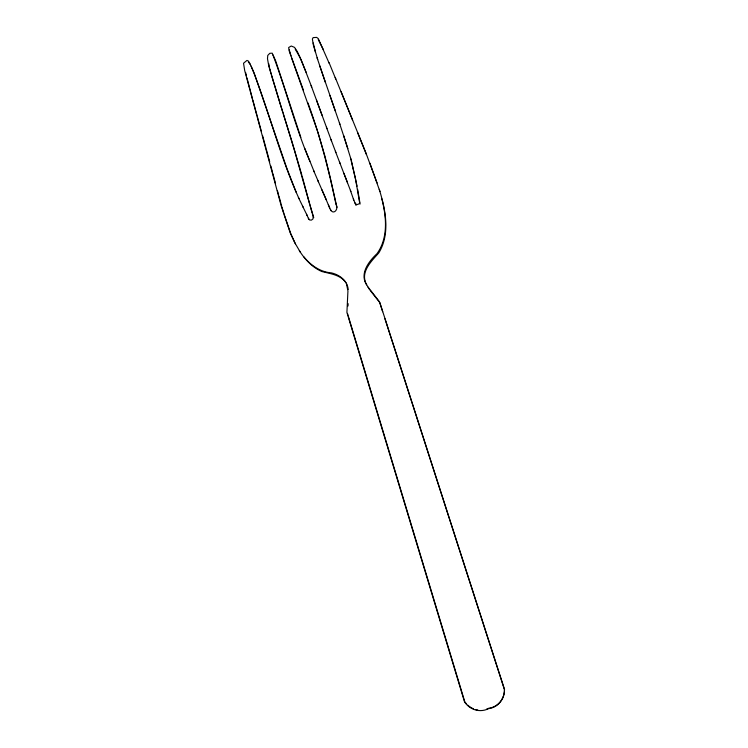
<?xml version="1.0" encoding="UTF-8"?>
<svg xmlns="http://www.w3.org/2000/svg" width="748" height="748" viewBox="0 0 748 748"><rect width="100%" height="100%" fill="white"/><g stroke="black" fill="none" stroke-linecap="round" stroke-linejoin="round"><path stroke-width="1.12" d="M348.007 306.007L348.166 303.697M248.392 62.112L250.384 64.58M273.011 54.931L275.75 61.084L300.827 137.417M303.819 256.798C310.701 265.26 320.275 272.057 331.448 272.889C339.527 274.778 347.437 280.622 348.203 289.476M318.209 39.541L323.398 49.705M356.001 205.363L353.318 198.94M295.245 49.153L300.06 57.568L306.166 72.397M370.092 290.299L379.872 302.716L504.498 689.394A19.588 18.644 70.1 0 1 488.584 708.3A19.579 18.635 71 0 1 486.555 709.179M346.053 282.931C340.789 274.75 330.186 273.777 321.677 271.468C312.14 267.251 304.773 259.304 299.312 250.589M330.373 209.44C333.402 215.63 338.956 209.122 336.058 204.597C328.746 170.151 320.144 135.93 307.914 102.859M300.416 252.3L294.731 242.661L290.177 232.759L281.248 205.971L244.727 70.714L243.53 63.253L246.952 60.41L248.383 61.065L249.552 62.869L254.161 73.042L287.036 168.852L296.283 192.535M368.007 286.989L379.442 301.734L382.667 311.738M368.465 288.008L369.465 289.457M308.298 218.22L309.653 220.006L311.467 220.099L313.01 218.902L313.132 216.424L294.834 151.722L268.794 66.133L267.494 58.737L267.756 55.427L269.804 53.314L272.244 53.183C285.923 88.61 294.852 126.178 309.878 161.278M366.202 283.866L368.016 287.232M366.67 284.894C359.358 273.609 368.82 261.314 376.973 253.703C388.436 237.855 386.426 216.686 381.854 198.772M354.561 202.586L356.74 204.7L359.105 203.858L359.638 202.811L355.468 178.604L350.606 158.286M302.557 206.083L307.176 215.527M298.387 197.444L303.202 207.308M329.195 206.887L330.934 210.656M295.404 243.773L290.86 233.9L284.249 214.676M306.54 214.33L308.924 219.407M299.041 198.688C279.556 155.864 268.784 109.713 251.169 66.151M317.806 180.427L326.259 199.716M321.855 189.693L328.858 205.943M329.242 63.43L318.311 38.625L316.656 37.4L313.122 37.615L312.393 39.018L313.3 44.768L317.694 59.522M313.608 170.535L318.405 181.727M329.12 62.776L335.777 79.101M335.216 77.446L352.607 120.176M328.297 204.709L329.756 208.112M341.125 91.742L366.006 153.19L377.095 182.97M314.216 171.872L304.773 148.413M357.591 132.489L366.455 154.584M343.884 173.312L347.521 182.69M339.489 161.97L350.887 191.6M335.375 151.246L340.013 163.335M369.914 163.204L379.965 191.582M311.748 87.161L301.743 61.252L297.349 51.649L294.553 47.386L291.262 46.011L288.635 47.535L289.252 51.116L303.351 89.975M331.027 139.689L335.927 152.639M326.418 127.225L331.588 141.129M311.112 85.524L322.154 115.473M316.46 99.998L326.998 128.703M291.739 58.409L317.442 130.75M366.015 283.614C360.405 271.571 371.634 261.052 378.853 252.833C390.353 233.862 385.594 210.225 379.554 190.301L379.292 189.319M335.366 111.059L319.761 65.927M329.933 95.482L339.938 124.392M325.455 82.561L317.077 57.792M350.391 190.329L353.804 200.193M339.405 122.896L347.895 148.674M290.935 55.857L289.261 49.873M384.883 318.592L504.47 689.703A19.654 18.709 70.1 0 1 488.5 708.674A19.654 18.7 71 0 1 464.564 701.97L346.913 312.421L347.932 290.991L346.464 283.735M343.631 135.5L351.102 159.661M283.342 114.051L291.318 139.446M279.649 102.326L283.006 112.967M279.341 101.326L271.374 74.847M281.959 207.196L283.941 213.657M317.778 131.779L324.969 156.276L330.307 177.8M291.645 140.474L301.762 174.789M348.381 316.46L464.732 701.624A19.579 18.635 71 0 0 466.135 703.457M310.298 206.158L312.262 212.666M347.446 313.365L348.063 315.432M312.589 213.75L313.749 217.621M277.358 190.469L278.602 194.882M257.349 116.66L261.286 131.003M262.483 135.388L265.923 147.908M278.892 195.957L280.958 203.484M302.07 175.892L309.971 205.083M252.796 99.905L257.041 115.538M266.213 148.946L269.682 161.699M315.506 52.369L313.206 42.954M250.43 91.134L252.497 98.811M272.861 173.555L275.526 183.475M270.841 166.009L272.571 172.479M281.248 204.559L281.725 206.317M246.962 77.876L250.141 90.031M351.373 160.698L357.077 186.224M269.813 68.816L271.056 73.743M245.578 72.406L246.382 75.66M336.338 204.728L330.551 178.894M336.6 205.831L336.927 207.42M268.672 63.505L269.561 67.834M357.638 189.375L360.106 204.045M477.776 710.02A19.579 18.635 71 0 1 475.588 709.543M473.456 708.805A19.579 18.635 71 0 1 467.734 705.121"/></g></svg>
